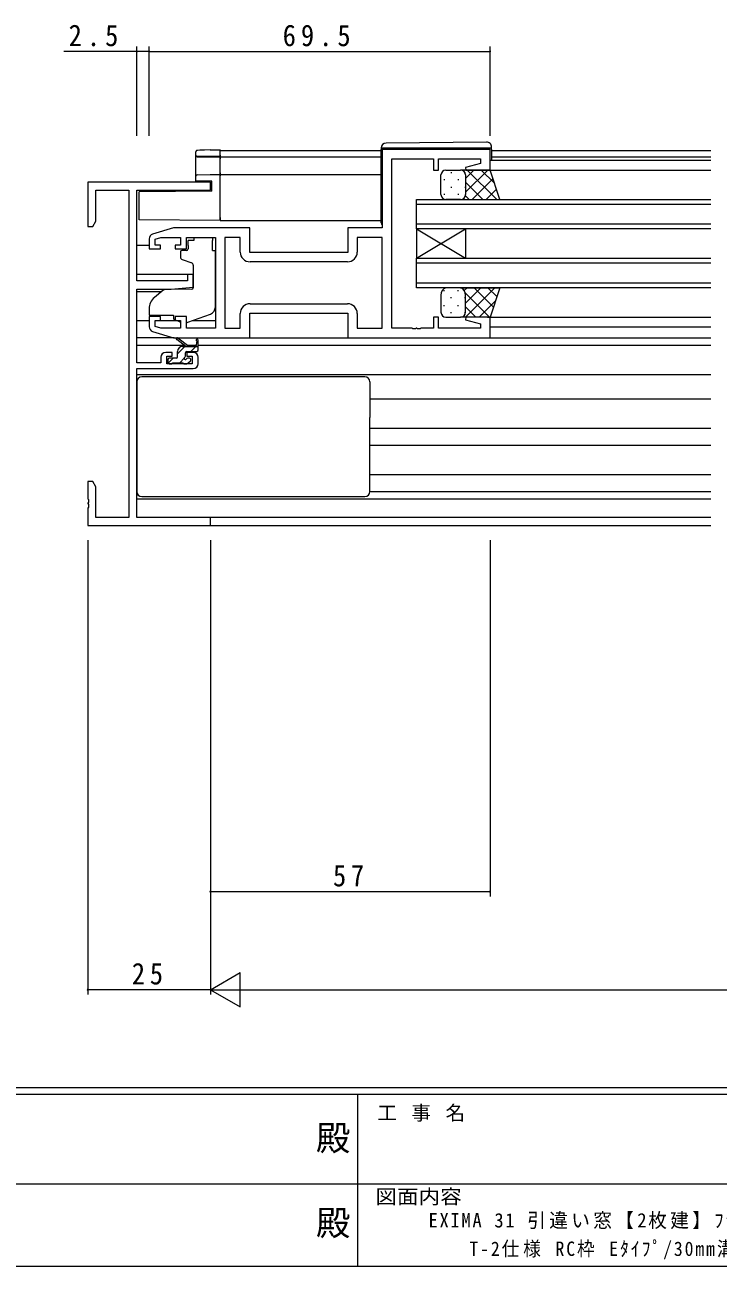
# Model space of a CAD drawing. Units: millimetres on the paper. Extents: x -420 to 373, y -297 to 267.
# Drawn here: x -100.5 to 40.8, y -297 to -43.8 of the extents above; entities that cross this region are included whole.
import ezdxf
from ezdxf.enums import TextEntityAlignment as Align

# ---------------------------------------------------------------- set-up
doc = ezdxf.new("R2010")
doc.units = ezdxf.units.MM
for name, color, linetype, lineweight in [('0-1_YKK_ZWAK', 7, 'Continuous', 9), ('0-3_YKK_11', 7, 'Continuous', 9), ('0-4_YKK_12', 2, 'Continuous', 9), ('0-5_YKK_13', 4, 'Continuous', 9), ('0-6_YKK_D', 6, 'Continuous', 9)]:
    doc.layers.add(name, color=color, linetype=linetype, lineweight=lineweight)
doc.layers.add('0-2_USER1', color=3, linetype='Continuous')
doc.styles.add('ＭＳ ゴシック', font='')
doc.styles.get('ＭＳ ゴシック').set_extended_font_data('MS Gothic')

msp = doc.modelspace()

# ---------------------------------------------------------------- linework, layer by layer
at = {"layer": '0-1_YKK_ZWAK'}
for p, q in [((352.3, -260.575), (-417.7, -260.575)), ((314.5, -261.975), (-417.7, -261.975)), ((-32.7, -261.975), (-32.7, -296.975)), ((-160.1, -280.175), (-31.3, -280.175)), ((-31.3, -280.175), (97.5, -280.175)), ((-417.7, -296.975), (314.5, -296.975))]:
    msp.add_line(p, q, dxfattribs=at)
at = {"layer": '0-3_YKK_11'}
for p, q in [((-27.7, -69.178), (-27.7, -85.178)), ((-5.7, -69.178), (-27.7, -69.178)), ((-5.7, -73.378), (-5.7, -69.178)), ((-25.7, -71.108), (-17.2, -71.108)), ((-25.7, -105.648), (-25.7, -71.108)), ((-17.2, -71.108), (-17.2, -73.378)), ((-17.2, -73.378), (-16.2, -73.378)), ((-16.2, -71.108), (-7.63, -71.108)), ((-16.2, -73.378), (-16.2, -71.108)), ((-7.63, -72.025), (-10.729, -72.855)), ((-10.729, -72.855), (-10.66, -73.378)), ((-10.66, -73.378), (-5.7, -73.378)), ((-7.63, -71.108), (-7.63, -72.025)), ((-87.7, -75.878), (-87.7, -84.878)), ((-62.7, -75.878), (-87.7, -75.878)), ((-62.7, -77.508), (-62.7, -75.878)), ((-86.07, -77.508), (-79.33, -77.508)), ((-86.07, -83.787), (-86.07, -77.508)), ((-79.33, -77.508), (-79.33, -144.248)), ((-77.7, -77.508), (-62.7, -77.508)), ((-77.7, -95.978), (-77.7, -77.508)), ((-87.7, -84.878), (-86.7, -84.878)), ((-86.7, -84.878), (-86.07, -83.787)), ((-70.2, -85.178), (-74.487, -86.464)), ((-54.7, -85.178), (-70.2, -85.178)), ((-54.7, -90.178), (-54.7, -85.178)), ((-34.7, -85.178), (-34.7, -90.178)), ((-27.7, -85.178), (-34.7, -85.178)), ((-75.2, -87.422), (-75.2, -89.478)), ((-74, -87.466), (-72.805, -87.108)), ((-74, -88.678), (-74, -87.466)), ((-72.805, -87.108), (-68.8, -87.108)), ((-68.8, -87.108), (-68.8, -88.678)), ((-67.6, -87.108), (-61.7, -87.108)), ((-67.6, -89.478), (-67.6, -87.108)), ((-61.7, -87.108), (-61.7, -105.648)), ((-59.77, -87.108), (-59.77, -105.648)), ((-56.63, -87.108), (-59.77, -87.108)), ((-56.63, -90.108), (-56.63, -87.108)), ((-32.77, -87.108), (-32.77, -90.108)), ((-27.7, -87.108), (-32.77, -87.108)), ((-27.7, -105.648), (-27.7, -87.108)), ((-75.2, -89.478), (-72.9, -89.478)), ((-72.9, -88.678), (-74, -88.678)), ((-72.9, -89.478), (-72.9, -88.678)), ((-69.9, -88.678), (-69.9, -89.478)), ((-68.8, -88.678), (-69.9, -88.678)), ((-69.9, -89.478), (-67.6, -89.478)), ((-34.7, -90.178), (-54.7, -90.178)), ((-34.77, -92.108), (-54.63, -92.108)), ((-34.77, -92.108), (-54.63, -92.108)), ((-67.4, -95.978), (-77.7, -95.978)), ((-67.4, -94.678), (-67.4, -95.978)), ((-66.2, -94.678), (-67.4, -94.678)), ((-66.2, -97.284), (-66.2, -94.678)), ((-77.7, -97.678), (-70.7, -97.678)), ((-77.7, -112.678), (-77.7, -97.678)), ((-70.7, -97.678), (-66.2, -97.284)), ((-54.63, -100.648), (-34.77, -100.648)), ((-75.2, -103.278), (-75.2, -105.334)), ((-72.9, -103.278), (-75.2, -103.278)), ((-72.9, -104.078), (-72.9, -103.278)), ((-69.9, -103.278), (-69.9, -104.078)), ((-67.6, -103.278), (-69.9, -103.278)), ((-67.6, -105.648), (-67.6, -103.278)), ((-56.63, -105.648), (-56.63, -102.648)), ((-54.7, -102.578), (-34.7, -102.578)), ((-54.7, -107.578), (-54.7, -102.578)), ((-34.7, -102.578), (-34.7, -107.578)), ((-32.77, -102.648), (-32.77, -105.648)), ((-17.2, -103.378), (-17.2, -105.648)), ((-16.2, -103.378), (-17.2, -103.378)), ((-16.2, -105.648), (-16.2, -103.378)), ((-10.66, -103.378), (-10.729, -103.9)), ((-5.7, -103.378), (-10.66, -103.378)), ((-5.7, -107.578), (-5.7, -103.378)), ((-74.487, -106.292), (-70.2, -107.578)), ((-74, -104.078), (-72.9, -104.078)), ((-74, -105.289), (-74, -104.078)), ((-72.805, -105.648), (-74, -105.289)), ((-68.8, -105.648), (-72.805, -105.648)), ((-69.9, -104.078), (-68.8, -104.078)), ((-68.8, -104.078), (-68.8, -105.648)), ((-61.7, -105.648), (-67.6, -105.648)), ((-59.77, -105.648), (-56.63, -105.648)), ((-32.77, -105.648), (-27.7, -105.648)), ((-21.658, -105.648), (-25.7, -105.648)), ((-21.475, -105.768), (-21.658, -105.648)), ((-20.925, -105.768), (-21.475, -105.768)), ((-20.742, -105.648), (-20.925, -105.768)), ((-20.658, -105.648), (-20.742, -105.648)), ((-20.475, -105.768), (-20.658, -105.648)), ((-19.925, -105.768), (-20.475, -105.768)), ((-19.742, -105.648), (-19.925, -105.768)), ((-17.2, -105.648), (-19.742, -105.648)), ((-7.63, -105.648), (-16.2, -105.648)), ((-10.729, -103.9), (-7.63, -104.731)), ((-7.63, -104.731), (-7.63, -105.648)), ((-70.2, -107.578), (-54.7, -107.578)), ((-34.7, -107.578), (-5.7, -107.578)), ((-70.5, -110.578), (-71.8, -110.578)), ((-71.6, -111.378), (-70.5, -111.378)), ((-71.6, -112.878), (-71.6, -111.378)), ((-70.5, -111.378), (-70.5, -110.578)), ((-67.5, -110.578), (-67.5, -111.378)), ((-66.2, -110.578), (-67.5, -110.578)), ((-67.5, -111.378), (-66.4, -111.378)), ((-66.4, -111.378), (-66.4, -112.878)), ((-72.8, -112.678), (-77.7, -112.678)), ((-77.7, -113.878), (-66.2, -113.878)), ((-77.7, -144.248), (-77.7, -113.878)), ((-72.8, -111.578), (-72.8, -112.678)), ((-66.4, -112.878), (-71.6, -112.878)), ((-65.2, -112.878), (-65.2, -111.578)), ((-87.7, -136.878), (-87.7, -140.42)), ((-86.7, -136.878), (-87.7, -136.878)), ((-86.07, -137.969), (-86.7, -136.878)), ((-86.07, -144.248), (-86.07, -137.969)), ((-87.7, -140.42), (-87.58, -140.603)), ((-87.58, -141.153), (-87.7, -141.336)), ((-87.7, -141.336), (-87.7, -141.42)), ((-87.7, -141.42), (-87.58, -141.603)), ((-87.58, -140.603), (-87.58, -141.153)), ((-87.58, -141.603), (-87.58, -142.153)), ((-87.58, -142.153), (-87.7, -142.336)), ((-87.7, -142.336), (-87.7, -145.878)), ((-79.33, -144.248), (-86.07, -144.248)), ((-62.7, -144.248), (-77.7, -144.248)), ((-62.7, -145.878), (-62.7, -144.248)), ((-87.7, -145.878), (-62.7, -145.878))]:
    msp.add_line(p, q, dxfattribs=at)
for centre, radius, start, end in [((-74.2, -87.422), 1, 106.69925, 180.00003), ((-54.63, -90.108), 2, 180, 269.99998), ((-34.77, -90.108), 2, 270, 359.99998), ((-54.63, -102.648), 2, 90, 179.99998), ((-34.77, -102.648), 2, 0, 89.99998), ((-74.2, -105.334), 1, 179.99995, 253.30074), ((-71.8, -111.578), 1, 90, 179.99998), ((-66.2, -111.578), 1, 0, 89.99998), ((-66.2, -112.878), 1, 270, 359.99998)]:
    msp.add_arc(centre, radius, start, end, dxfattribs=at)
at = {"layer": '0-4_YKK_12'}
for p, q in [((-60.7, -83.678), (-60.7, -69.378)), ((-60.7, -69.378), (-27.9, -69.378)), ((-27.9, -70.778), (-60.7, -70.778)), ((-5.4, -69.378), (39.3, -69.378)), ((39.3, -70.778), (-5.4, -70.778)), ((-6.2, -73.378), (39.3, -73.378)), ((-5.7, -71.377), (39.3, -71.377)), ((-60.7, -74.278), (-27.9, -74.278)), ((-20.7, -85.378), (-20.7, -79.378)), ((-20.7, -79.378), (39.3, -79.378)), ((39.3, -80.378), (-20.7, -80.378)), ((-60.7, -83.678), (-27.9, -83.678)), ((-20.7, -84.378), (39.3, -84.378)), ((-20.7, -91.378), (-10.7, -85.378)), ((-20.7, -85.378), (-10.7, -91.378)), ((-20.7, -85.378), (-20.7, -91.378)), ((39.3, -85.378), (-20.7, -85.378)), ((-10.7, -85.378), (-10.7, -91.378)), ((-77.7, -88.678), (-75.2, -88.678)), ((-20.7, -97.378), (-20.7, -91.378)), ((-20.7, -91.378), (39.3, -91.378)), ((39.3, -92.378), (-20.7, -92.378)), ((-77.7, -94.631), (-66.2, -94.631)), ((-77.7, -98.124), (-72.632, -98.124)), ((-20.7, -96.378), (39.3, -96.378)), ((39.3, -97.378), (-20.7, -97.378)), ((-6.2, -103.378), (39.3, -103.377)), ((-77.7, -104.078), (-75.2, -104.078)), ((-73.7, -104.078), (-69.1, -104.078)), ((-66.385, -104.078), (-61.7, -104.078)), ((-5.7, -105.378), (39.3, -105.377)), ((-6.2, -107.578), (39.3, -107.578)), ((-6.2, -107.578), (39.3, -107.578)), ((-77.7, -109.078), (-68.09, -109.078)), ((-67.495, -109.078), (-65.646, -109.078)), ((-65.2, -109.078), (39.3, -109.078)), ((-77.7, -115.078), (39.3, -115.078)), ((-30.2, -120.078), (39.3, -120.078)), ((-30.2, -126.031), (39.3, -126.031)), ((-30.2, -129.524), (39.3, -129.524)), ((-30.2, -135.478), (39.3, -135.478)), ((-77.7, -140.478), (39.3, -140.478)), ((39.3, -144.248), (-77.4, -144.248)), ((-63, -145.878), (39.3, -145.878))]:
    msp.add_line(p, q, dxfattribs=at)
at = {"layer": '0-5_YKK_13'}
for p, q in [((-6.409, -67.69), (-26.909, -67.869)), ((-65.7, -70.313), (-65.7, -69.677)), ((-65.7, -70.402), (-65.7, -70.313)), ((-65.7, -74.66), (-65.7, -70.402)), ((-65.405, -70.692), (-60.7, -70.773)), ((-62.752, -69.283), (-60.7, -69.247)), ((-60.7, -69.247), (-60.7, -69.547)), ((-60.7, -70.347), (-60.7, -69.547)), ((-60.7, -70.773), (-60.7, -70.647)), ((-60.7, -70.773), (-60.7, -71.073)), ((-27.9, -68.869), (-27.9, -68.878)), ((-27.9, -68.878), (-27.9, -69.178)), ((-27.9, -68.878), (-27.404, -68.878)), ((-27.9, -84.178), (-27.9, -69.178)), ((-5.4, -69.178), (-5.4, -68.878)), ((-5.4, -69.178), (-5.4, -71.378)), ((-60.7, -73.978), (-60.7, -71.073)), ((-14.7, -73.378), (-11.7, -73.378)), ((-5.7, -73.378), (-11.7, -73.378)), ((-10.7, -77.898), (-6.18, -73.378)), ((-10.7, -75.07), (-9.008, -73.378)), ((-10.332, -73.378), (-4.332, -79.378)), ((-7.503, -73.378), (-4.798, -76.083)), ((-3.7, -79.378), (-5.7, -73.378)), ((-65.405, -74.36), (-62.729, -74.313)), ((-62.729, -74.313), (-60.7, -74.278)), ((-62.4, -75.678), (-62.726, -75.672)), ((-62.4, -77.678), (-62.4, -75.678)), ((-60.7, -73.978), (-60.7, -74.278)), ((-60.7, -74.278), (-60.7, -74.578)), ((-60.7, -83.078), (-60.7, -74.578)), ((-15.7, -78.378), (-15.7, -74.378)), ((-15.035, -75.213), (-15.035, -75.413)), ((-13.62, -73.798), (-13.62, -73.998)), ((-12.205, -75.213), (-12.205, -75.413)), ((-10.79, -73.963), (-10.79, -73.998)), ((-10.7, -74.378), (-10.7, -78.378)), ((-10.7, -74.378), (-10.7, -78.378)), ((-10.7, -75.838), (-7.16, -79.378)), ((-9.351, -79.378), (-5.113, -75.139)), ((-62.4, -77.678), (-77.2, -77.807)), ((-77.2, -82.934), (-77.2, -77.807)), ((-15.035, -78.243), (-15.035, -78.443)), ((-13.62, -76.828), (-13.62, -77.028)), ((-12.205, -78.243), (-12.205, -78.443)), ((-10.79, -76.828), (-10.79, -77.028)), ((-6.523, -79.378), (-4.406, -77.261)), ((-11.7, -79.378), (-14.7, -79.378)), ((-11.7, -79.378), (-3.7, -79.378)), ((-10.733, -78.633), (-9.989, -79.378)), ((-77.2, -83.534), (-77.2, -82.934)), ((-60.7, -83.678), (-77.2, -83.534)), ((-60.7, -83.078), (-60.7, -83.678)), ((-67.27, -88.778), (-67.27, -87.778)), ((-66.1, -87.778), (-67.27, -87.778)), ((-66.1, -87.108), (-66.1, -87.778)), ((-66.1, -87.108), (-62.3, -87.108)), ((-62.3, -87.108), (-62.3, -87.778)), ((-62.3, -88.778), (-62.3, -87.778)), ((-68.8, -90.078), (-68.8, -91.128)), ((-67.57, -89.778), (-68.5, -89.778)), ((-67.27, -88.778), (-67.27, -89.478)), ((-62.3, -89.778), (-62.3, -88.778)), ((-62.3, -89.778), (-61.7, -89.778)), ((-61.7, -101.333), (-61.7, -89.778)), ((-68.471, -91.598), (-66.471, -92.326)), ((-66.2, -92.774), (-66.2, -97.38)), ((-72.437, -97.961), (-74.128, -99.38)), ((-66.417, -97.68), (-71.803, -97.727)), ((-15.035, -98.113), (-15.035, -97.913)), ((-11.7, -97.378), (-14.7, -97.378)), ((-12.205, -98.113), (-12.205, -97.913)), ((-11.7, -97.378), (-3.7, -97.378)), ((-10.964, -97.954), (-10.389, -97.378)), ((-10.756, -98.402), (-5.78, -103.378)), ((-10.732, -103.378), (-4.732, -97.378)), ((-10.7, -100.518), (-7.56, -97.378)), ((-8.951, -97.378), (-5.013, -101.316)), ((-6.123, -97.378), (-4.306, -99.195)), ((-3.7, -97.378), (-5.7, -103.378)), ((-15.7, -98.878), (-15.7, -102.378)), ((-15.035, -101.143), (-15.035, -100.943)), ((-13.62, -99.528), (-13.62, -99.328)), ((-12.205, -101.143), (-12.205, -100.943)), ((-10.79, -99.528), (-10.79, -99.328)), ((-10.7, -102.378), (-10.7, -98.878)), ((-10.7, -102.378), (-10.7, -98.878)), ((-10.7, -101.286), (-8.608, -103.378)), ((-7.903, -103.378), (-4.598, -100.073)), ((-75.2, -101.678), (-75.2, -102.978)), ((-75.2, -102.978), (-70.2, -102.978)), ((-70.2, -102.978), (-70.2, -103.278)), ((-70.2, -103.278), (-70.2, -103.775)), ((-69.855, -103.936), (-70.2, -103.775)), ((-67.328, -104.418), (-62.691, -102.744)), ((-14.7, -103.378), (-11.7, -103.378)), ((-13.62, -102.558), (-13.62, -102.358)), ((-5.7, -103.378), (-11.7, -103.378)), ((-11.465, -103.35), (-11.437, -103.378)), ((-10.79, -102.558), (-10.79, -102.358)), ((-68.894, -104.384), (-69.551, -104.078)), ((-70.127, -107.578), (-77.7, -107.578)), ((-67.7, -109.378), (-69.519, -107.977)), ((-67.1, -109.378), (-69.318, -107.695)), ((-65.5, -108.252), (-65.699, -109.378)), ((-65.2, -110.078), (-65.2, -108.078)), ((-55.2, -107.578), (-34.2, -107.578)), ((-69.4, -110.864), (-67.914, -109.378)), ((-69.4, -111.478), (-69.4, -110.378)), ((-68.4, -109.378), (-65.2, -109.378)), ((-67.8, -111.317), (-67.8, -110.678)), ((-67.5, -110.378), (-65.5, -110.378)), ((-66.669, -110.378), (-65.669, -109.378)), ((-71.4, -112.078), (-71.4, -112.578)), ((-71.319, -112.783), (-70.314, -111.778)), ((-69.7, -111.778), (-71.1, -111.778)), ((-71.1, -112.878), (-70.6, -112.878)), ((-70.4, -112.678), (-68.3, -112.678)), ((-68.969, -112.678), (-68.049, -111.759)), ((-68.1, -112.878), (-67.5, -112.878)), ((-67, -111.778), (-67.339, -111.778)), ((-67.288, -112.79), (-66.788, -112.29)), ((-68.2, -115.578), (-76.7, -115.578)), ((-39.2, -115.578), (-68.2, -115.578)), ((-31.2, -115.578), (-39.2, -115.578)), ((-77.7, -116.578), (-77.7, -138.978)), ((-30.2, -116.578), (-30.2, -123.878)), ((-30.2, -138.978), (-30.2, -123.878)), ((-30.2, -138.978), (39.3, -138.978)), ((-76.7, -139.978), (-31.2, -139.978))]:
    msp.add_line(p, q, dxfattribs=at)
for points in [[(-65.38, -69.369), (-65.402, -69.371), (-65.444, -69.377), (-65.473, -69.384), (-65.505, -69.394), (-65.545, -69.413), (-65.593, -69.446), (-65.642, -69.499), (-65.68, -69.57), (-65.699, -69.654), (-65.7, -69.677)], [(-65.7, -70.402), (-65.614, -70.605), (-65.405, -70.692)], [(-65.386, -70.607), (-65.4, -70.61), (-65.405, -70.612)], [(-62.752, -70.612), (-63.989, -70.596), (-64.937, -70.594), (-65.386, -70.607)], [(-62.752, -69.283), (-63.93, -69.309), (-64.86, -69.339), (-65.355, -69.367)], [(-60.7, -70.347), (-60.7, -70.647), (-62.752, -70.612)], [(-27.404, -68.878), (-5.904, -68.878), (-5.4, -68.878), (-5.4, -68.69)], [(-62.726, -75.672), (-65.7, -75.62), (-65.7, -74.66)]]:
    msp.add_lwpolyline(points, dxfattribs=at)
for centre, radius, start, end in [((-26.9, -68.869), 1, 90.49998, 180), ((-6.4, -68.69), 1, 0, 90.49998), ((-65.4, -70.313), 0.3, 180.00426, 269.00446), ((-14.7, -74.378), 1, 89.99989, 179.99989), ((-11.7, -74.378), 1, 359.99989, 89.99989), ((-11.7, -74.378), 1, 359.99989, 89.99989), ((-65.4, -74.66), 0.3, 90.99998, 180), ((-14.7, -78.378), 1, 179.99989, 269.99989), ((-11.7, -78.378), 1, 269.99989, 359.99989), ((-11.7, -78.378), 1, 269.99989, 359.99989), ((-27.4, -84.178), 0.5, 180, 233.13016), ((-68.5, -90.078), 0.3, 90, 180), ((-68.3, -91.128), 0.5, 180, 249.99998), ((-67.57, -89.478), 0.3, 270, 0), ((-66.7, -92.774), 0.5, 0, 69.99998), ((-71.794, -98.727), 1, 90.5, 130), ((-66.5, -97.38), 0.3, 270.49998, 0), ((-14.168, -98.816), 1.534, 110.30881, 182.31169), ((-12.232, -98.816), 1.534, 357.68842, 69.69136), ((-12.232, -98.816), 1.534, 357.68842, 69.69136), ((-72.2, -101.678), 3, 130, 180), ((-63.2, -101.333), 1.5, 289.85326, 0), ((-14.7, -102.378), 1, 180.00009, 270.00009), ((-11.7, -102.378), 1, 270.00009, 0.00009), ((-11.7, -102.378), 1, 270.00009, 0.00009), ((-68.471, -103.478), 1, 245, 250.79703), ((-67.668, -103.478), 1, 273.88683, 289.85326), ((-69.5, -107.778), 0.2, 24.41711, 264.41711), ((-65.4, -108.078), 0.2, 359.99998, 239.99998), ((-68.4, -110.378), 1, 89.99998, 179.99998), ((-68.1, -111.317), 0.3, 303.05573, 359.99998), ((-67.5, -110.678), 0.3, 89.99998, 179.99998), ((-65.5, -110.078), 0.3, 269.99998, 359.99998), ((-71.1, -112.078), 0.3, 89.99998, 179.99998), ((-71.1, -112.578), 0.3, 179.99998, 269.99998), ((-70.6, -112.678), 0.2, 269.99998, 359.99998), ((-69.7, -111.478), 0.3, 269.99998, 359.99998), ((-68.1, -112.678), 0.2, 179.99998, 269.99998), ((-67.8, -111.778), 0.25, 123.05573, 326.94426), ((-67.339, -112.078), 0.3, 89.99998, 146.94426), ((-67.5, -112.578), 0.3, 269.99998, 314.99998), ((-67, -112.078), 0.3, 314.99998, 89.99998), ((-76.7, -116.578), 1, 90, 180), ((-31.2, -116.578), 1, 0, 90), ((-76.7, -138.978), 1, 180, 270), ((-31.2, -138.978), 1, 270, 0)]:
    msp.add_arc(centre, radius, start, end, dxfattribs=at)
at = {"layer": '0-6_YKK_D'}
for p, q in [((-77.7, -49.178), (-92.6, -49.178)), ((-77.7, -66.378), (-77.7, -48.178)), ((-75.2, -49.178), (-77.7, -49.178)), ((-75.2, -66.378), (-75.2, -48.178)), ((-75.2, -66.378), (-75.2, -48.178)), ((-75.2, -49.178), (-5.7, -49.178)), ((-5.7, -66.378), (-5.7, -48.178)), ((-87.7, -148.878), (-87.7, -241.575)), ((-62.7, -148.878), (-62.7, -221.575)), ((-62.7, -148.878), (-62.7, -241.575)), ((-62.7, -148.878), (-62.7, -241.575)), ((-5.7, -148.878), (-5.7, -221.575)), ((-62.7, -220.575), (-5.7, -220.575)), ((-62.7, -240.575), (-56.638, -237.075)), ((-56.638, -244.075), (-56.638, -237.075)), ((-62.7, -240.575), (-87.7, -240.575)), ((-62.7, -240.575), (-50.576, -240.575)), ((-62.7, -240.575), (-56.638, -244.075)), ((-55.7, -240.575), (270.3, -240.575))]:
    msp.add_line(p, q, dxfattribs=at)
for centre, start, end in [((-77.7, -49.178), 0, 180), ((-77.7, -49.178), 180, 0), ((-75.2, -49.178), 0, 180), ((-75.2, -49.178), 0, 180), ((-75.2, -49.178), 180, 0), ((-75.2, -49.178), 180, 0), ((-5.7, -49.178), 0, 180), ((-5.7, -49.178), 180, 0), ((-62.7, -220.575), 0, 180), ((-62.7, -220.575), 180, 0), ((-5.7, -220.575), 0, 180), ((-5.7, -220.575), 180, 0), ((-87.7, -240.575), 0, 180), ((-87.7, -240.575), 180, 0)]:
    msp.add_arc(centre, 0.106, start, end, dxfattribs=at)

# ---------------------------------------------------------------- texts
at = {"layer": '0-1_YKK_ZWAK', "color": 2, "style": 'ＭＳ ゴシック'}
for p in [(-41.182, -274.932), (-41.182, -292.253)]:
    msp.add_text('殿', height=5.132, dxfattribs=at).set_placement(p, align=Align.BOTTOM_LEFT)
at = {"layer": '0-1_YKK_ZWAK', "style": 'ＭＳ ゴシック', "width": 1.1}
msp.add_text('図面内容', height=2.933, dxfattribs=at).set_placement((-29.083, -285.124), align=Align.BOTTOM_LEFT)
at = {"layer": '0-1_YKK_ZWAK', "insert": (-28.688, -267.508), "char_height": 2.933, "attachment_point": 7, "style": 'ＭＳ ゴシック'}
msp.add_mtext('\\T1.16;工\\~事\\~名', dxfattribs=at)
at = {"layer": '0-2_USER1', "color": 7, "char_height": 2.933, "attachment_point": 7, "style": 'ＭＳ ゴシック'}
for s, insert in [('\\T1.18;\\W0.95;EXIMA\\~31\\~引違い窓【2枚建】ﾌﾗｯﾄ下枠仕様', (-18.243, -289.424)), ('\\T1.22;\\W0.9;T-2仕様\\~RC枠\\~Eﾀｲﾌﾟ/30mm溝幅', (-9.903, -295.6))]:
    msp.add_mtext(s, dxfattribs=dict(at, insert=insert))
at = {"layer": '0-6_YKK_D', "color": 3, "char_height": 4.399, "attachment_point": 7, "style": 'ＭＳ ゴシック'}
for s, insert in [('\\T1.38;\\W0.9;2.5', (-91.6, -48.178)), ('\\T1.38;\\W0.9;69.5', (-47.97, -48.178)), ('\\T1.36;\\W0.9;57', (-37.72, -219.575)), ('\\T1.36;\\W0.9;25', (-78.72, -239.575))]:
    msp.add_mtext(s, dxfattribs=dict(at, insert=insert))

doc.saveas('drawing.dxf')
